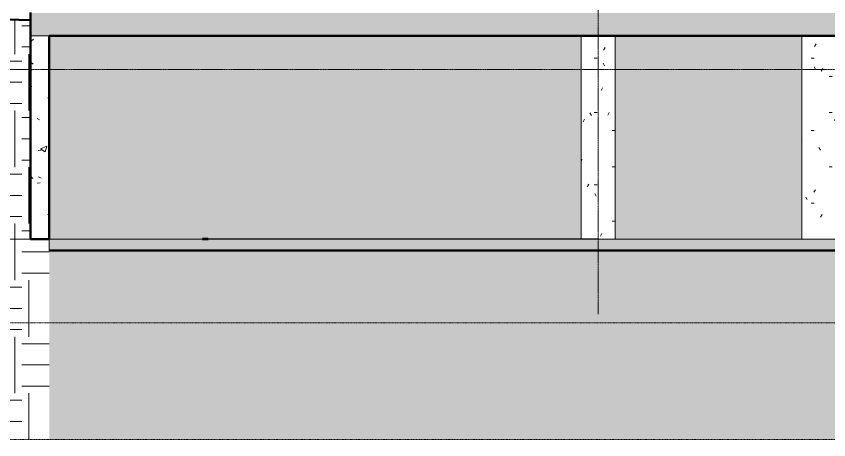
# Model space of a CAD drawing. Header units: inches. Extents: x 9566 to 17067, y -226 to 532.
# Drawn here: x 9889.8 to 10320.9, y -226.4 to -1.7 of the extents above; entities that cross this region are included whole.
import ezdxf

# ---------------------------------------------------------------- set-up
doc = ezdxf.new("R2010")
doc.units = ezdxf.units.IN
doc.header["$MEASUREMENT"] = 0
doc.linetypes.add('Aligning Line 1_8_', pattern=[0.25, 0.125, -0.125])
doc.linetypes.add('Grid Line 1_2_', pattern=[0.875, 0.5, -0.125, 0.125, -0.125])
for name, color, linetype, lineweight in [('0-1', 7, 'Continuous', 5), ('A-FLOR-2', 192, 'Continuous', 50), ('A-FLOR-LEVL-1', 51, 'Grid Line 1_2_', 9), ('A-FLOR-PATT-1', 8, 'Continuous', 9), ('A-GENM', 5, 'Continuous', 9), ('A-GENM-1', 5, 'Continuous', 50), ('A-WALL', 113, 'Continuous', 13), ('A-WALL-PATT-1', 111, 'Continuous', 9), ('C-BLDG-PADS-1', 8, 'Continuous', 9), ('C-BLDG-PADS-2', 10, 'Continuous', 13), ('C-TOPO', 7, 'Continuous', 9), ('C-TOPO-1', 250, 'Continuous', 50), ('G-ANNO-SYMB', 111, 'Aligning Line 1_8_', 9), ('S-COLS', 52, 'Continuous', 9), ('S-FNDN-1', 32, 'Continuous', 50), ('S-GRID-1', 1, 'Grid Line 1_2_', 9)]:
    doc.layers.add(name, color=color, linetype=linetype, lineweight=lineweight)
doc.layers.add('A-AREA-PATT-2', color=7, linetype='Continuous', lineweight=9, transparency=0.9)
pattern_1 = [(0, (11002.727, 72), (30, 30), [30, -30]), (0, (11002.727, 83.25), (30, 30), [30, -30]), (0, (11002.727, 94.5), (30, 30), [30, -30]), (90, (11006.477, 98.25), (-30, 30), [30, -30]), (90, (11017.727, 98.25), (-30, 30), [30, -30]), (90, (11028.977, 98.25), (-30, 30), [30, -30])]
pattern_2 = [(50, (11002.727, 72), (34.4287, -3.012), [3.6, -39.6]), (355, (11002.727, 72), (-6.6596, 36.1048), [2.88, -31.68]), (100.451, (11005.596, 71.75), (27.7688, 33.0931), [3.06, -33.655]), (46.184, (11002.727, 81.6), (51.2275, -7.9453), [5.4, -59.4]), (96.636, (11006.996, 80.94), (44.8632, 46.7577), [4.589, -50.482]), (351.184, (11002.727, 81.6), (44.8642, 46.7574), [4.32, -47.52]), (21, (11007.527, 79.2), (28.65176, -19.3257), [3.6, -39.6]), (326, (11007.527, 79.2), (11.6793, 34.8066), [2.88, -31.68]), (71.451, (11009.915, 77.59), (40.331, 15.4813), [3.06, -33.655]), (37.5, (11002.727, 72), (0.58311, 15.97898), [1.584, -29.712, 1.584, -30.576, -31.8]), (37.5, (11002.727, 72), (0.58311, 15.97898), [-63.456, 1.584, -30.216]), (7.5, (11002.727, 72), (12.6269, 18.9321), [1.584, -16.752, 1.584, -28.992, -12.12]), (7.5, (11002.727, 72), (12.6269, 18.9321), [-48.912, 1.584, -10.536]), (327.5, (10992.023, 72), (25.62299, -1.0828), [1.584, -10.416, 1.584, -35.856, -49.68]), (327.5, (10992.023, 72), (25.62299, -1.0828), [-49.44, 1.584, -48.096]), (317.5, (10987.223, 72), (27.99243, 4.80496), [1.584, -14.016, 1.584, -23.28, -35.28]), (317.5, (10987.223, 72), (27.99243, 4.80496), [-40.464, 1.584, -33.696])]
pattern_3 = [(0, (11002.727, 72), (38.4, 9.6), [1.584, -27.216, 1.584, -27.216, -153.6]), (0, (11002.727, 72), (38.4, 9.6), [-57.6, 1.584, -56.016, 1.584, -27.216, -67.2]), (0, (11002.727, 72), (38.4, 9.6), [-144, 1.584, -17.616, 1.584, -46.416]), (120, (11017.127, 76.8), (-27.51384, 28.45538), [1.584, -27.216, 1.584, -27.216, -153.6]), (120, (11017.127, 76.8), (-27.51384, 28.45538), [-57.6, 1.584, -56.016, 1.584, -27.216, -67.2]), (120, (11017.127, 76.8), (-27.51384, 28.45538), [-144, 1.584, -17.616, 1.584, -46.416]), (240, (11021.927, 96), (-10.88616, -38.05538), [1.584, -27.216, 1.584, -27.216, -153.6]), (240, (11021.927, 96), (-10.88616, -38.05538), [-57.6, 1.584, -56.016, 1.584, -27.216, -67.2]), (240, (11021.927, 96), (-10.88616, -38.05538), [-144, 1.584, -17.616, 1.584, -46.416])]

# ---------------------------------------------------------------- blocks, each defined once
blk = doc.blocks.new('1750 Ox - Topography_rvt-1-BUILDING SECTION - EAST_WEST - LOOKING NORTH')
at = {"layer": 'C-BLDG-PADS-1'}
h = blk.add_hatch(dxfattribs=at)
h.set_pattern_fill('FP_2', color=256, style=0, pattern_type=2)
h.set_pattern_definition(pattern_2)
h.paths.add_polyline_path([(9907.39, -126), (12078.59, -126), (12078.59, -120), (9907.39, -120)], flags=0)
at = {"layer": 'C-TOPO'}
h = blk.add_hatch(dxfattribs=at)
h.set_pattern_fill('FP_1', color=256, style=0, pattern_type=2)
h.set_pattern_definition(pattern_1)
h.paths.add_polyline_path([(9907.39, -226.42), (9907.39, -120), (9897.39, -120), (9897.39, -3.7), (9867.74, -3.06), (9867.74, -226.42), (9884.76, -226.42)], flags=0)
h = blk.add_hatch(dxfattribs=at)
h.set_pattern_fill('FP_1', color=256, style=0, pattern_type=2)
h.set_pattern_definition(pattern_1)
h.paths.add_polyline_path([(9907.39, -226.42), (12078.59, -226.42), (12078.59, -126.01), (9907.39, -126.01)], flags=0)
at = {"layer": 'C-BLDG-PADS-2'}
for p, q in [((12078.59, -120), (9907.39, -120)), ((9907.39, -120), (9907.39, -126)), ((9907.39, -126), (12078.59, -126))]:
    blk.add_line(p, q, dxfattribs=at)
at = {"layer": 'C-TOPO'}
for p, q in [((9897.39, -3.7), (9871.17, -3.13)), ((11222.03, -126.01), (9907.39, -126.01))]:
    blk.add_line(p, q, dxfattribs=at)
at = {"layer": 'C-TOPO-1'}
for p, q in [((9897.39, -3.7), (9871.17, -3.13)), ((9907.39, -126.01), (11222.03, -126.01))]:
    blk.add_line(p, q, dxfattribs=at)
blk = doc.blocks.new('Concrete-Rectangular-Column - ONE-V5-BUILDING SECTION - EAST_WEST - LOOKING NORTH')
at = {"layer": 'S-COLS'}
h = blk.add_hatch(dxfattribs=at)
h.set_pattern_fill('FP_3', color=256, style=0, pattern_type=2)
h.set_pattern_definition(pattern_3)
h.paths.add_polyline_path([(10324.59, -120), (10324.59, -12), (10306.59, -12), (10306.59, -120)], flags=0)
for p, q in [((10306.59, -12), (10306.59, -120)), ((10324.59, -120), (10324.59, -12))]:
    blk.add_line(p, q, dxfattribs=at)
blk = doc.blocks.new('Concrete-Rectangular-Column - ONE-V6-BUILDING SECTION - EAST_WEST - LOOKING NORTH')
at = {"layer": 'S-COLS'}
h = blk.add_hatch(dxfattribs=at)
h.set_pattern_fill('FP_3', color=256, style=0, pattern_type=2)
h.set_pattern_definition(pattern_3)
h.paths.add_polyline_path([(10198.59, -120), (10207.59, -120), (10207.59, -12), (10189.59, -12), (10189.59, -119.75), (10198.59, -119.75)], flags=0)
for p, q in [((10189.59, -12), (10189.59, -119.75)), ((10207.59, -120), (10207.59, -12))]:
    blk.add_line(p, q, dxfattribs=at)
blk = doc.blocks.new('Parking_Stall_Multiple - ADA-VAN-1564889-BUILDING SECTION - EAST_WEST - LOOKING NORTH')
at = {"layer": 'A-GENM'}
for points in [[(9991.59, -120), (9991.59, -119.75), (9988.59, -119.75), (9988.59, -120)], [(9991.59, -120), (10198.59, -120), (10198.59, -119.75), (9991.59, -119.75)]]:
    blk.add_hatch(color=256, dxfattribs=at).paths.add_polyline_path(points, flags=0)
for p, q in [((9991.59, -119.75), (10198.59, -119.75)), ((10198.59, -119.75), (10198.59, -120))]:
    blk.add_line(p, q, dxfattribs=at)
at = {"layer": 'A-GENM-1'}
for p, q in [((9991.59, -119.75), (9988.59, -119.75)), ((9988.59, -119.75), (9988.59, -120)), ((9988.59, -120), (9991.59, -120)), ((9991.59, -120), (9991.59, -119.75))]:
    blk.add_line(p, q, dxfattribs=at)

msp = doc.modelspace()

# ---------------------------------------------------------------- hatches: boundary and pattern name
at = {"layer": 'A-AREA-PATT-2'}
msp.add_hatch(color=256, dxfattribs=at).paths.add_polyline_path([(9988.5894, -120), (9988.5894, -12), (9907.3894, -12), (9907.3894, -120)], flags=0)
h = msp.add_hatch(color=256, dxfattribs=at)
h.paths.add_polyline_path([(10672.5894, -120), (10671.9382, -119.8765), (10671.5894, -119.7321), (10671.1752, -119.4142), (10670.8573, -119), (10670.6575, -118.5176), (10670.5894, -118), (10670.6575, -117.4824), (10670.8573, -117), (10671.1752, -116.5858), (10671.5894, -116.2679), (10672.0718, -116.0681), (10672.5894, -116), (10673.107, -116.0681), (10673.5894, -116.2679), (10674.0036, -116.5858), (10674.3214, -117), (10674.5212, -117.4824), (10674.5894, -118), (10674.5212, -118.5176), (10674.3214, -119), (10674.0036, -119.4142), (10673.5894, -119.7321), (10673.107, -119.9319)], flags=0)
h.paths.add_polyline_path([(10674.3261, -120), (10857.5894, -120), (10857.5894, -12), (10668.3894, -12), (10668.3894, -72.6375), (10678.5894, -72), (10678.5894, -115), (10668.3894, -115), (10668.3894, -120), (10674.3214, -120)], flags=0)
h.paths.add_polyline_path([(10207.5894, -120), (10306.5894, -120), (10306.5894, -12), (10207.5894, -12), (10207.5894, -107.2666)], flags=0)
h.paths.add_polyline_path([(11209.5894, -120), (11525.5894, -120), (11525.5894, -12), (11209.5894, -12), (11209.5894, -38.061)], flags=0)
h.paths.add_polyline_path([(11064.835, -120), (11191.5894, -120), (11191.5894, -12), (10875.5894, -12), (10875.5894, -120)], flags=0)
h.paths.add_polyline_path([(11859.5894, -120), (11859.5894, -12), (11543.5894, -12), (11543.5894, -120), (11753.7499, -120)], flags=0)
h.paths.add_polyline_path([(12078.5894, -119.75), (12078.5894, -12), (11877.5894, -12), (11877.5894, -119.75), (12075.5894, -119.75)], flags=0)
h.paths.add_polyline_path([(10031.4626, -119.75), (10189.5894, -119.75), (10189.5894, -12), (9988.5894, -12), (9988.5894, -119.75), (9991.5894, -119.75)], flags=0)
h.paths.add_polyline_path([(10527.1904, -44.5778), (10543.5894, -44.5778), (10543.5894, -12), (10324.5894, -12), (10324.5894, -44.5778), (10375.9201, -44.5778)], flags=0)
at = {"layer": 'A-FLOR-PATT-1'}
h = msp.add_hatch(dxfattribs=at)
h.set_pattern_fill('FP_2', color=256, style=0, pattern_type=2)
h.set_pattern_definition(pattern_2)
h.paths.add_polyline_path([(11732.2213, -12), (12143.6019, -12), (12143.6019, 0), (9897.3894, 0), (9897.3894, -12), (11710.6927, -12)], flags=0)
at = {"layer": 'A-WALL-PATT-1'}
h = msp.add_hatch(dxfattribs=at)
h.set_pattern_fill('FP_2', color=256, style=0, pattern_type=2)
h.set_pattern_definition(pattern_2)
h.paths.add_polyline_path([(9907.3894, -120), (9907.3894, -12), (9897.3894, -12), (9897.3894, -120)], flags=0)

# ---------------------------------------------------------------- linework, layer by layer
at = {"layer": 'A-FLOR-2'}
for p, q in [((9897.3894, 0.25), (9897.3894, -12)), ((9907.3894, -12), (12143.6019, -12))]:
    msp.add_line(p, q, dxfattribs=at)
at = {"layer": 'A-FLOR-LEVL-1'}
for p, q in [((9566.1764, -30), (12563.5424, -30)), ((9566.1764, -120), (12563.5424, -120))]:
    msp.add_line(p, q, dxfattribs=at)
at = {"layer": 'A-WALL'}
msp.add_line((9907.3894, -12), (9897.3894, -12), dxfattribs=at)
at = {"layer": 'G-ANNO-SYMB'}
for p, q in [((9687.0052, -164.4174), (12442.6648, -164.4174)), ((9706.2403, -226.3558), (12442.6648, -226.3558))]:
    msp.add_line(p, q, dxfattribs=at)
at = {"layer": 'S-FNDN-1'}
for p, q in [((9897.3894, -12), (9897.3894, -120)), ((9907.3894, -120), (9907.3894, -12)), ((9897.3894, -120), (9907.3894, -120))]:
    msp.add_line(p, q, dxfattribs=at)
at = {"layer": 'S-GRID-1'}
msp.add_line((10198.5894, -159.8356), (10198.5894, 470.5), dxfattribs=at)

# ---------------------------------------------------------------- block references
at = {"layer": '0-1'}
msp.add_blockref('1750 Ox - Topography_rvt-1-BUILDING SECTION - EAST_WEST - LOOKING NORTH', (0, 0), dxfattribs=at)
at = {"layer": 'A-GENM'}
msp.add_blockref('Parking_Stall_Multiple - ADA-VAN-1564889-BUILDING SECTION - EAST_WEST - LOOKING NORTH', (0, 0), dxfattribs=at)
at = {"layer": 'S-COLS'}
for name in ['Concrete-Rectangular-Column - ONE-V6-BUILDING SECTION - EAST_WEST - LOOKING NORTH', 'Concrete-Rectangular-Column - ONE-V5-BUILDING SECTION - EAST_WEST - LOOKING NORTH']:
    msp.add_blockref(name, (0, 0), dxfattribs=at)

doc.saveas('drawing.dxf')
